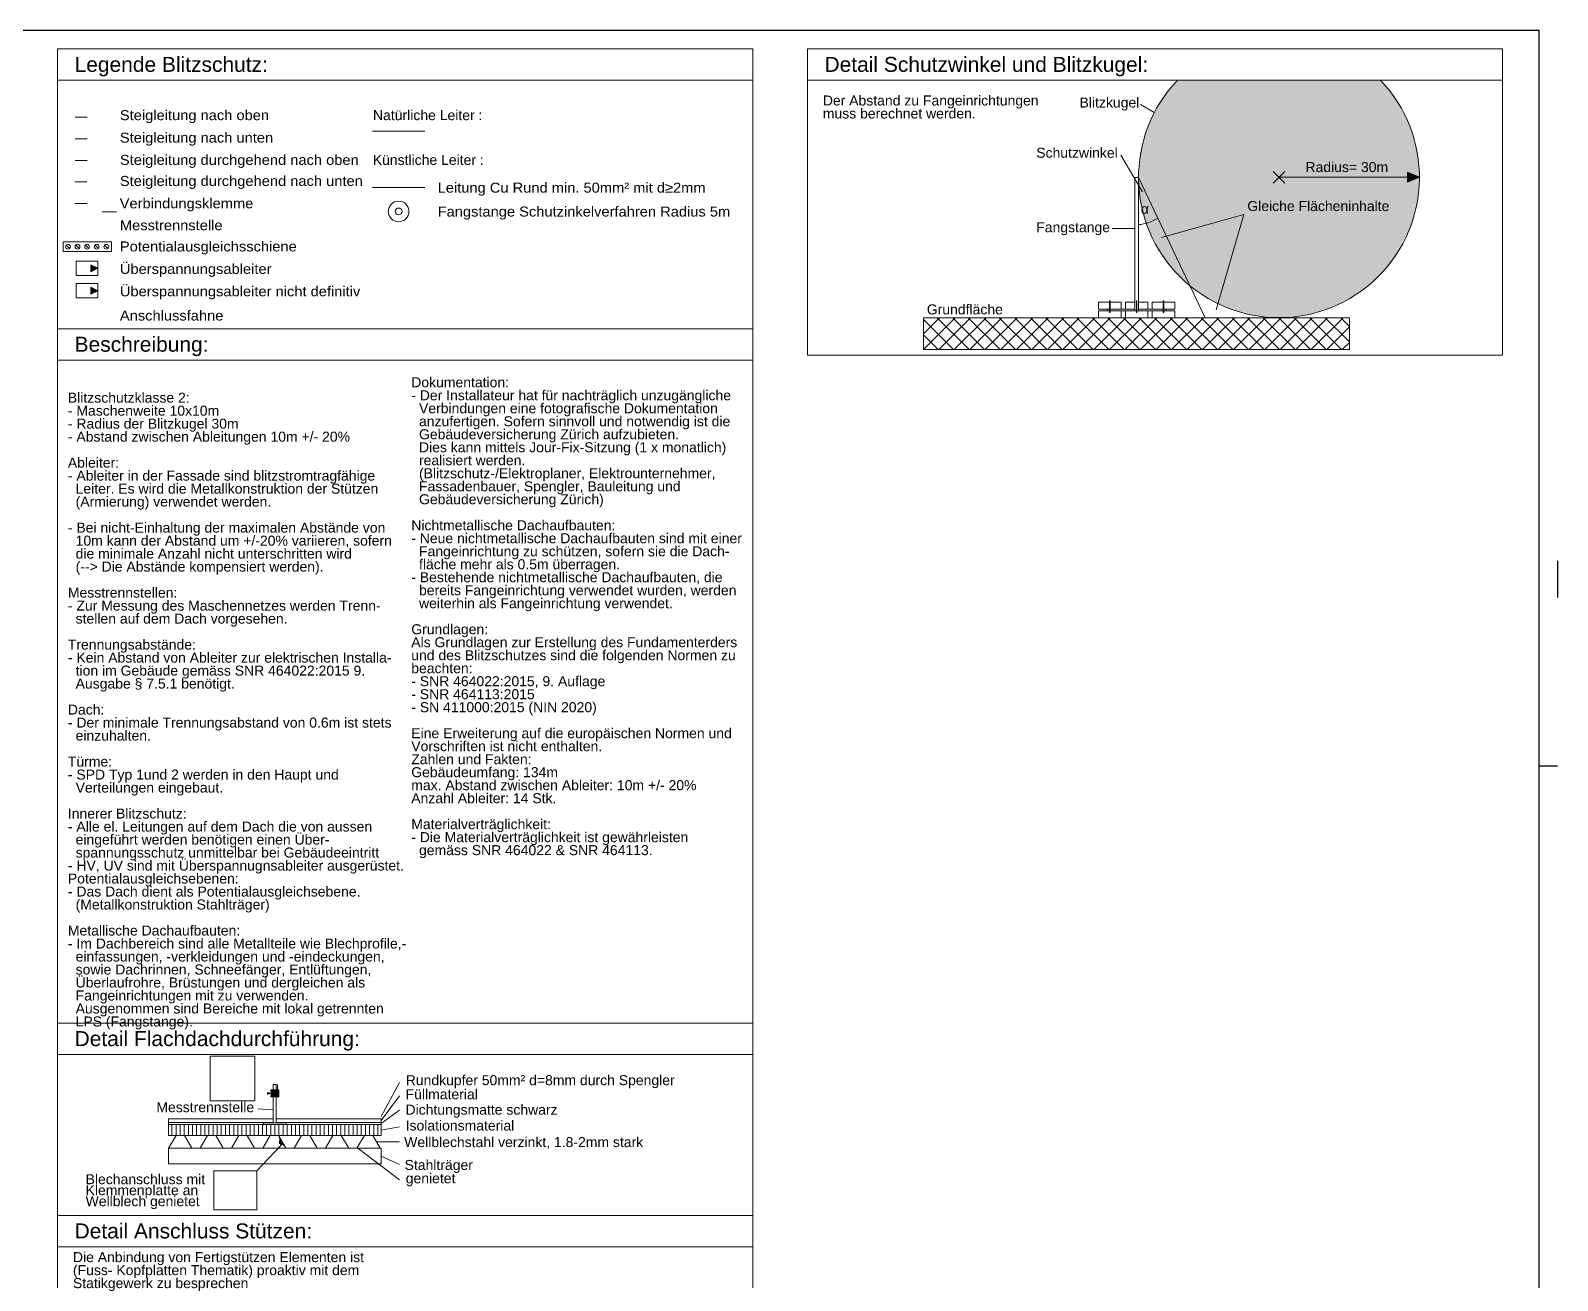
# Model space of a CAD drawing. Extents: x -1132 to 613, y -233 to 616.
# Drawn here: x 195.2 to 612.6, y 273.8 to 615.5 of the extents above; entities that cross this region are included whole.
import ezdxf
from ezdxf.lldxf.tags import DXFTag

# ---------------------------------------------------------------- set-up
doc = ezdxf.new("R2010")
doc.units = 0
doc.layers.get('0').update_dxf_attribs({"lineweight": 13})
for name, color, linetype, lineweight, true_color in [('Bodenplatten', 9, 'Continuous', 13, 0x808080), ('EL01_WAN_Blechanschluss mit Klemmenplatte', 1, 'Continuous', 13, 0xff0000), ('EL01_WAN_Blitzkugel', 2, 'Continuous', 13, 0xffff00), ('EL01_WAN_Blitzschutz_kuenstliche_Leiter', 1, 'Continuous', 13, 0xff0000), ('EL01_WAN_Blitzschutz_natürlicher _Leiter', 3, 'Continuous', 13, 0x00ff00), ('EL01_WAN_Flachdachdurchführung', 9, 'Continuous', 13, 0x808080), ('EL01_WAN_Geometrie', 3, 'Continuous', 13, 0x00ff00), ('EL01_WAN_Geometrie-A0GYANLHE9', 3, 'Continuous', 13, 0x00ff00), ('EL01_WAN_künst_Leiter', 1, 'Continuous', 13, 0xff0000), ('EL01_WAN_Maschennetz', 1, 'Continuous', 13, 0xff0000), ('EL01_WAN_Ringerder', 1, 'Continuous', 13, 0xff0000), ('EL01_WAN_Schraffur-A0GYANLGE9', 7, 'Continuous', 13, 0xc0c0c0), ('EL01_WAN_Schutzwinkelverfahren', 4, 'Continuous', 13, 0x00ffff), ('EL01_WAN_Starkstrom-A0GYANLME9', 1, 'Continuous', 13, 0xff0000), ('EL01_WAN_Text-A0GYANLIE9', 2, 'Continuous', 13, 0xffff00), ('EL01_WAN_Venti', 1, 'Continuous', 13, 0xff0000), ('EL01_WANE_Winkel Alpha', 1, 'Continuous', 13, 0xff0000), ('EL01_WANX_Bitmap', 1, 'Continuous', 13, 0xff0000), ('Füllmaterial', 7, 'Continuous', 13, 0xff6600), ('Isolation', 4, 'Continuous', 13, 0x00ffff), ('Rippendecke', 6, 'Continuous', 13, 0xff00ff), ('Stahlträger', 3, 'Continuous', 13, 0x00ff00)]:
    doc.layers.add(name, color=color, linetype=linetype, lineweight=lineweight, true_color=true_color)
for name, color, linetype, lineweight in [('EL01_WAN_Innerer Kreis Fangstange', 7, 'Continuous', 13), ('EL01_WAN_Text', 7, 'Continuous', 13), ('Matte Isolation schwaz', 7, 'Continuous', 13)]:
    doc.layers.add(name, color=color, linetype=linetype, lineweight=lineweight)
doc.styles.get("Standard").update_dxf_attribs({"font": 'arial.ttf'})
tags = doc.linetypes.add('ACAD_ISO03W100', pattern=[30, 12, -18]).pattern_tags.tags
tags[6:7] = [DXFTag(74, 4), DXFTag(75, 0), DXFTag(340, '0'), DXFTag(46, 0.0), DXFTag(50, 0.0), DXFTag(44, 0.0), DXFTag(45, 0.0)]
tags[4:5] = [DXFTag(74, 4), DXFTag(75, 0), DXFTag(340, '0'), DXFTag(46, 0.0), DXFTag(50, 0.0), DXFTag(44, 0.0), DXFTag(45, 0.0)]
tags = doc.linetypes.add('fein_strichliert', pattern=[4, 1, -2, 1]).pattern_tags.tags
tags[8:9] = [DXFTag(74, 4), DXFTag(75, 0), DXFTag(340, '0'), DXFTag(46, 0.0), DXFTag(50, 0.0), DXFTag(44, 0.0), DXFTag(45, 0.0)]
tags[6:7] = [DXFTag(74, 4), DXFTag(75, 0), DXFTag(340, '0'), DXFTag(46, 0.0), DXFTag(50, 0.0), DXFTag(44, 0.0), DXFTag(45, 0.0)]
tags[4:5] = [DXFTag(74, 4), DXFTag(75, 0), DXFTag(340, '0'), DXFTag(46, 0.0), DXFTag(50, 0.0), DXFTag(44, 0.0), DXFTag(45, 0.0)]
picture_1 = doc.add_image_def('image1.png', size_in_pixel=(289, 288))
picture_2 = doc.add_image_def('image2.png', size_in_pixel=(362, 331))

# ---------------------------------------------------------------- blocks, each defined once
blk = doc.blocks.new('Polygon-A0UJ2EAUXE', base_point=(263.37, 311.12))
at = {"color": 0, "linetype": 'ByBlock', "lineweight": -2, "ltscale": 0.13}
for p, q in [((263.37, 311.81), (263.44, 311.85)), ((263.78, 311.12), (263.37, 311.81)), ((263.44, 311.85), (263.85, 311.17)), ((263.85, 311.17), (263.78, 311.12))]:
    blk.add_line(p, q, dxfattribs=at)
blk = doc.blocks.new('Polygon-A0UJ2EB2XE', base_point=(262.3, 316.47))
at = {"color": 0, "linetype": 'ByBlock', "lineweight": -2, "ltscale": 0.13}
for p, q in [((262.3, 317.03), (290.99, 317.03)), ((262.3, 316.86), (262.3, 317.03)), ((265.07, 316.86), (262.3, 316.86)), ((265.07, 316.47), (265.07, 316.86)), ((290.99, 316.47), (265.07, 316.47)), ((290.99, 316.47), (290.99, 317.03))]:
    blk.add_line(p, q, dxfattribs=at)
blk = doc.blocks.new('Polygon-A0UJ2EBCXE', base_point=(501.8, 537.02))
at = {"color": 0, "linetype": 'ByBlock', "lineweight": -2, "ltscale": 0.13}
for p, q in [((501.8, 537.02), (501.8, 538.89)), ((501.8, 538.89), (507.97, 538.89)), ((507.97, 538.89), (507.97, 537.02)), ((507.97, 537.02), (501.8, 537.02))]:
    blk.add_line(p, q, dxfattribs=at)
blk = doc.blocks.new('Polygon-A0UJ2EBGXE', base_point=(487.14, 537.02))
at = {"color": 0, "linetype": 'ByBlock', "lineweight": -2, "ltscale": 0.13}
for p, q in [((487.14, 537.02), (487.14, 538.89)), ((487.14, 538.89), (493.31, 538.89)), ((493.31, 538.89), (493.31, 537.02)), ((493.31, 537.02), (487.14, 537.02))]:
    blk.add_line(p, q, dxfattribs=at)
blk = doc.blocks.new('Polygon-A0UJ2EBIXE', base_point=(263.16, 311.21))
at = {"color": 0, "linetype": 'ByBlock', "lineweight": -2, "ltscale": 0.13}
for p, q in [((263.16, 311.27), (263.33, 311.37)), ((263.19, 311.21), (263.16, 311.27)), ((263.36, 311.31), (263.19, 311.21)), ((263.33, 311.37), (263.36, 311.31))]:
    blk.add_line(p, q, dxfattribs=at)
blk = doc.blocks.new('Polygon-A0UJ2EBQXE', base_point=(498.01, 538.89))
at = {"color": 0, "linetype": 'ByBlock', "lineweight": -2, "ltscale": 0.13}
for p, q in [((498.01, 539.36), (505.64, 539.36)), ((498.01, 538.89), (498.01, 539.36)), ((505.64, 538.89), (498.01, 538.89)), ((505.64, 538.89), (505.64, 539.36))]:
    blk.add_line(p, q, dxfattribs=at)
blk = doc.blocks.new('Schraffur-A0UJ2EC6XE', base_point=(211.63, 543.41))
at = {"color": 0, "linetype": 'ByBlock', "lineweight": -2, "ltscale": 0.13}
blk.add_solid([(213.59, 544.39), (211.63, 543.41), (211.63, 545.37)], dxfattribs=at)
blk = doc.blocks.new('Schraffur-A0UJ2ECCXE', base_point=(260.83, 323.98))
at = {"linetype": 'ByBlock', "lineweight": -2, "ltscale": 0.13}
blk.add_hatch(color=0, dxfattribs=at).paths.add_polyline_path([(263.05, 325.94), (263.05, 323.98), (260.83, 323.98), (260.87, 324.14), (260.9, 324.3), (260.93, 324.46), (260.95, 324.62), (260.96, 324.78), (260.97, 324.94), (260.96, 325.11), (260.95, 325.28), (260.93, 325.44), (260.91, 325.61), (260.87, 325.77), (260.83, 325.94)])
blk = doc.blocks.new('Polygon-A0UJ2ECIXE', base_point=(407.58, 526.8))
at = {"color": 0, "linetype": 'ByBlock', "lineweight": -2, "ltscale": 0.13}
for p, q in [((407.58, 526.8), (407.58, 610.53)), ((407.58, 610.53), (597.58, 610.53)), ((597.58, 610.53), (597.58, 526.8)), ((597.58, 526.8), (407.58, 526.8))]:
    blk.add_line(p, q, dxfattribs=at)
blk = doc.blocks.new('Polygon-A0UJ2ECUXE', base_point=(498.01, 539.36))
at = {"color": 0, "linetype": 'ByBlock', "lineweight": -2, "ltscale": 0.13}
for p, q in [((498.01, 541.23), (500.64, 541.23)), ((498.01, 539.36), (498.01, 541.23)), ((500.64, 539.36), (498.01, 539.36)), ((500.64, 541.23), (500.64, 539.36))]:
    blk.add_line(p, q, dxfattribs=at)
blk = doc.blocks.new('Polygon-A0UJ2EDOXE', base_point=(489.46, 538.89))
at = {"color": 0, "linetype": 'ByBlock', "lineweight": -2, "ltscale": 0.13}
for p, q in [((489.46, 539.36), (497.09, 539.36)), ((489.46, 538.89), (489.46, 539.36)), ((497.09, 538.89), (489.46, 538.89)), ((497.09, 538.89), (497.09, 539.36))]:
    blk.add_line(p, q, dxfattribs=at)
blk = doc.blocks.new('Polygon-A0UJ2EDUXE', base_point=(202.58, 291.6))
at = {"color": 0, "linetype": 'ByBlock', "lineweight": -2, "ltscale": 0.13}
for p, q in [((202.58, 291.6), (202.58, 344.16)), ((202.58, 344.16), (392.58, 344.16)), ((392.58, 344.16), (392.58, 291.6)), ((392.58, 291.6), (202.58, 291.6))]:
    blk.add_line(p, q, dxfattribs=at)
blk = doc.blocks.new('Polygon-A0UJ2EEEXE', base_point=(497.09, 538.89))
at = {"color": 0, "linetype": 'ByBlock', "lineweight": -2, "ltscale": 0.13}
for p, q in [((497.09, 538.89), (497.09, 575.38)), ((497.09, 575.38), (498.01, 575.38)), ((498.01, 575.38), (498.01, 538.89)), ((498.01, 538.89), (497.09, 538.89))]:
    blk.add_line(p, q, dxfattribs=at)
blk = doc.blocks.new('Polygon-A0UJ2EEMXE', base_point=(262.3, 317.03))
at = {"color": 0, "linetype": 'ByBlock', "lineweight": -2, "ltscale": 0.13}
for p, q in [((262.3, 317.99), (290.99, 317.99)), ((262.3, 317.99), (262.3, 317.03)), ((290.99, 317.99), (290.99, 317.03)), ((290.99, 317.03), (262.3, 317.03))]:
    blk.add_line(p, q, dxfattribs=at)
blk = doc.blocks.new('Polygon-A0UJ2EEQXE', base_point=(202.58, 534.02))
at = {"color": 0, "linetype": 'ByBlock', "lineweight": -2, "ltscale": 0.13}
for p, q in [((202.58, 534.02), (202.58, 610.53)), ((202.58, 610.53), (392.58, 610.53)), ((392.58, 610.53), (392.58, 534.02)), ((392.58, 534.02), (202.58, 534.02))]:
    blk.add_line(p, q, dxfattribs=at)
blk = doc.blocks.new('Polygon-A0UJ2EEWXE', base_point=(504.81, 541.23))
at = {"color": 0, "linetype": 'ByBlock', "lineweight": -2, "ltscale": 0.13}
for p, q in [((504.81, 541.23), (504.81, 541.6)), ((504.95, 541.6), (504.81, 541.6)), ((504.95, 541.23), (504.81, 541.23)), ((504.95, 541.6), (504.95, 541.23))]:
    blk.add_line(p, q, dxfattribs=at)
blk = doc.blocks.new('Polygon-A0UJ2EF0XE', base_point=(504.81, 538.47))
at = {"color": 0, "linetype": 'ByBlock', "lineweight": -2, "ltscale": 0.13}
for p, q in [((504.81, 538.47), (504.81, 541.23)), ((504.81, 541.23), (504.95, 541.23)), ((504.81, 538.47), (504.95, 538.47)), ((504.95, 541.23), (504.95, 538.47))]:
    blk.add_line(p, q, dxfattribs=at)
blk = doc.blocks.new('Polygon-A0UJ2EF2XE', base_point=(202.58, 160.46))
at = {"color": 0, "linetype": 'ByBlock', "lineweight": -2, "ltscale": 0.13}
for p, q in [((202.58, 160.46), (202.58, 291.6)), ((202.58, 291.6), (392.58, 291.6)), ((392.58, 291.6), (392.58, 160.46)), ((392.58, 160.46), (202.58, 160.46))]:
    blk.add_line(p, q, dxfattribs=at)
blk = doc.blocks.new('Polygon-A0UJ2EFEXE', base_point=(202.58, 344.16))
at = {"color": 0, "linetype": 'ByBlock', "lineweight": -2, "ltscale": 0.13}
for p, q in [((202.58, 344.16), (202.58, 534.02)), ((202.58, 534.02), (392.58, 534.02)), ((392.58, 534.02), (392.58, 344.16)), ((392.58, 344.16), (202.58, 344.16))]:
    blk.add_line(p, q, dxfattribs=at)
blk = doc.blocks.new('Polygon-A0UJ2EFGXE', base_point=(490.15, 538.47))
at = {"color": 0, "linetype": 'ByBlock', "lineweight": -2, "ltscale": 0.13}
for p, q in [((490.15, 538.47), (490.15, 541.23)), ((490.15, 541.23), (490.29, 541.23)), ((490.15, 538.47), (490.29, 538.47)), ((490.29, 541.23), (490.29, 538.47))]:
    blk.add_line(p, q, dxfattribs=at)
blk = doc.blocks.new('Polygon-A0UJ2EFIXE', base_point=(487.14, 539.36))
at = {"color": 0, "linetype": 'ByBlock', "lineweight": -2, "ltscale": 0.13}
for p, q in [((487.14, 539.36), (487.14, 541.23)), ((487.14, 541.23), (493.31, 541.23)), ((493.31, 539.36), (487.14, 539.36)), ((493.31, 541.23), (493.31, 539.36))]:
    blk.add_line(p, q, dxfattribs=at)
blk = doc.blocks.new('Polygon-A0UJ2EFKXE', base_point=(494.47, 537.02))
at = {"color": 0, "linetype": 'ByBlock', "lineweight": -2, "ltscale": 0.13}
for p, q in [((494.47, 537.02), (494.47, 538.89)), ((494.47, 538.89), (500.64, 538.89)), ((500.64, 538.89), (500.64, 537.02)), ((500.64, 537.02), (494.47, 537.02))]:
    blk.add_line(p, q, dxfattribs=at)
blk = doc.blocks.new('Schraffur-A0UJ2EFMXE', base_point=(439.27, 528.3))
at = {"color": 0, "lineweight": -2}
for p, q in [((439.27, 528.36), (447.92, 537.02)), ((439.27, 532.61), (443.68, 537.02)), ((439.27, 536.85), (439.44, 537.02)), ((447.5, 528.3), (439.27, 536.54)), ((451.75, 528.3), (443.03, 537.02)), ((443.45, 528.3), (452.16, 537.02)), ((455.99, 528.3), (447.28, 537.02)), ((447.69, 528.3), (456.41, 537.02)), ((460.23, 528.3), (451.52, 537.02)), ((451.94, 528.3), (460.65, 537.02)), ((464.47, 528.3), (455.76, 537.02)), ((456.18, 528.3), (464.89, 537.02)), ((468.72, 528.3), (460, 537.02)), ((460.42, 528.3), (469.13, 537.02)), ((472.96, 528.3), (464.25, 537.02)), ((464.67, 528.3), (473.38, 537.02)), ((477.2, 528.3), (468.49, 537.02)), ((468.91, 528.3), (477.62, 537.02)), ((481.44, 528.3), (472.73, 537.02)), ((473.15, 528.3), (481.86, 537.02)), ((485.69, 528.3), (476.97, 537.02)), ((477.39, 528.3), (486.11, 537.02)), ((489.93, 528.3), (481.22, 537.02)), ((481.64, 528.3), (490.35, 537.02)), ((494.17, 528.3), (485.46, 537.02)), ((485.88, 528.3), (494.59, 537.02)), ((498.41, 528.3), (489.7, 537.02)), ((490.12, 528.3), (498.83, 537.02)), ((502.66, 528.3), (493.94, 537.02)), ((494.36, 528.3), (503.08, 537.02)), ((506.9, 528.3), (498.19, 537.02)), ((498.61, 528.3), (507.32, 537.02)), ((511.14, 528.3), (502.43, 537.02)), ((502.85, 528.3), (511.56, 537.02)), ((515.38, 528.3), (506.67, 537.02)), ((507.09, 528.3), (515.8, 537.02)), ((519.63, 528.3), (510.92, 537.02)), ((511.33, 528.3), (520.05, 537.02)), ((523.87, 528.3), (515.16, 537.02)), ((515.58, 528.3), (524.29, 537.02)), ((528.11, 528.3), (519.4, 537.02)), ((519.82, 528.3), (528.53, 537.02)), ((532.36, 528.3), (523.64, 537.02)), ((524.06, 528.3), (532.77, 537.02)), ((536.6, 528.3), (527.89, 537.02)), ((528.3, 528.3), (537.02, 537.02)), ((540.84, 528.3), (532.13, 537.02)), ((532.55, 528.3), (541.26, 537.02)), ((545.08, 528.3), (536.37, 537.02)), ((536.79, 528.3), (545.5, 537.02)), ((549.33, 528.3), (540.61, 537.02)), ((541.03, 528.3), (549.74, 537.02)), ((553.57, 528.3), (544.86, 537.02)), ((545.28, 528.3), (553.99, 537.02)), ((555.71, 530.41), (549.1, 537.02)), ((549.52, 528.3), (555.71, 534.5)), ((555.71, 534.65), (553.34, 537.02)), ((443.26, 528.3), (439.27, 532.3)), ((553.76, 528.3), (555.71, 530.25))]:
    blk.add_line(p, q, dxfattribs=at)
blk = doc.blocks.new('Schraffur-A0UJ2EFWXE', base_point=(498.1, 537.15))
at = {"linetype": 'ByBlock', "lineweight": -2, "ltscale": 0.13}
blk.add_hatch(color=0, dxfattribs=at).paths.add_polyline_path([(564.19, 601.96), (568.09, 597.17), (571.17, 591.82), (573.35, 586.04), (574.58, 579.99), (574.82, 573.82), (574.06, 567.7), (572.34, 561.77), (569.69, 556.19), (566.18, 551.11), (561.9, 546.66), (556.96, 542.96), (551.49, 540.09), (545.64, 538.14), (539.54, 537.15), (533.37, 537.15), (527.28, 538.14), (521.42, 540.09), (515.95, 542.96), (511.01, 546.66), (506.73, 551.11), (503.22, 556.19), (500.57, 561.77), (498.85, 567.7), (498.1, 573.82), (498.34, 579.99), (499.56, 586.04), (501.74, 591.82), (504.82, 597.17), (508.72, 601.96)])
blk = doc.blocks.new('Polygon-A0UJ2EGEXE', base_point=(501.8, 539.36))
at = {"color": 0, "linetype": 'ByBlock', "lineweight": -2, "ltscale": 0.13}
for p, q in [((501.8, 539.36), (501.8, 541.23)), ((501.8, 541.23), (507.97, 541.23)), ((507.97, 539.36), (501.8, 539.36)), ((507.97, 541.23), (507.97, 539.36))]:
    blk.add_line(p, q, dxfattribs=at)
blk = doc.blocks.new('Polygon-A0UJ2EGIXE', base_point=(232.93, 313.41))
at = {"color": 0, "linetype": 'ByBlock', "lineweight": -2, "ltscale": 0.13}
for p, q in [((232.93, 313.41), (232.93, 316.47)), ((232.93, 316.47), (290.99, 316.47)), ((290.99, 313.41), (232.93, 313.41)), ((290.99, 316.47), (290.99, 313.41))]:
    blk.add_line(p, q, dxfattribs=at)
blk = doc.blocks.new('Polygon-A0UJ2EGMXE', base_point=(497.48, 538.47))
at = {"color": 0, "linetype": 'ByBlock', "lineweight": -2, "ltscale": 0.13}
for p, q in [((497.48, 538.47), (497.48, 541.6)), ((497.48, 541.6), (497.62, 541.6)), ((497.62, 538.47), (497.48, 538.47)), ((497.62, 541.6), (497.62, 538.47))]:
    blk.add_line(p, q, dxfattribs=at)
blk = doc.blocks.new('Polygon-A0UJ2EGOXE', base_point=(263.1, 310.68))
at = {"color": 0, "linetype": 'ByBlock', "lineweight": -2, "ltscale": 0.13}
for p, q in [((263.1, 311.92), (263.53, 312.18)), ((263.74, 310.85), (263.1, 311.92)), ((263.27, 312.6), (263.4, 312.68)), ((263.53, 312.18), (263.27, 312.6)), ((263.73, 312.13), (263.32, 311.89)), ((263.32, 311.89), (263.82, 311.06)), ((263.4, 312.68), (263.73, 312.13)), ((264.17, 311.1), (263.74, 310.85)), ((263.82, 311.06), (264.22, 311.3)), ((264.42, 310.68), (264.17, 311.1)), ((264.22, 311.3), (264.55, 310.75)), ((264.55, 310.75), (264.42, 310.68))]:
    blk.add_line(p, q, dxfattribs=at)
blk = doc.blocks.new('Polygon-A0UJ2EGYXE', base_point=(232.93, 305.65))
at = {"color": 0, "linetype": 'ByBlock', "lineweight": -2, "ltscale": 0.13}
for p, q in [((232.93, 305.65), (232.93, 310.02)), ((232.93, 310.02), (290.99, 310.02)), ((290.99, 310.02), (290.99, 305.65)), ((290.99, 305.65), (232.93, 305.65))]:
    blk.add_line(p, q, dxfattribs=at)
blk = doc.blocks.new('Polygon-A0UJ2EH0XE', base_point=(494.47, 539.36))
at = {"color": 0, "linetype": 'ByBlock', "lineweight": -2, "ltscale": 0.13}
for p, q in [((494.47, 541.23), (497.09, 541.23)), ((494.47, 539.36), (494.47, 541.23)), ((497.09, 539.36), (494.47, 539.36)), ((497.09, 541.23), (497.09, 539.36))]:
    blk.add_line(p, q, dxfattribs=at)
blk = doc.blocks.new('Polygon-A0UJ2EHQXE', base_point=(263.14, 311))
at = {"color": 0, "linetype": 'ByBlock', "lineweight": -2, "ltscale": 0.13}
for p, q in [((263.14, 311.69), (263.21, 311.73)), ((263.55, 311), (263.14, 311.69)), ((263.21, 311.73), (263.62, 311.04)), ((263.62, 311.04), (263.55, 311))]:
    blk.add_line(p, q, dxfattribs=at)
blk = doc.blocks.new('Polygon-A0UJ2EIIXE', base_point=(490.15, 541.23))
at = {"color": 0, "linetype": 'ByBlock', "lineweight": -2, "ltscale": 0.13}
for p, q in [((490.15, 541.23), (490.15, 541.6)), ((490.29, 541.6), (490.15, 541.6)), ((490.29, 541.23), (490.15, 541.23)), ((490.29, 541.6), (490.29, 541.23))]:
    blk.add_line(p, q, dxfattribs=at)
blk = doc.blocks.new('Schraffur-A0UJ2EIUXE', base_point=(571.62, 574.05))
at = {"color": 0, "linetype": 'ByBlock', "lineweight": -2, "ltscale": 0.13}
blk.add_solid([(571.62, 576.78), (574.85, 575.42), (571.62, 574.05)], dxfattribs=at)
blk = doc.blocks.new('Polygon-A0UJ2EIWXE', base_point=(232.93, 317.03))
at = {"color": 0, "linetype": 'ByBlock', "lineweight": -2, "ltscale": 0.13}
for p, q in [((232.93, 317.03), (232.93, 317.99)), ((232.93, 317.99), (261.54, 317.99)), ((261.54, 317.99), (261.54, 317.03)), ((261.54, 317.03), (232.93, 317.03))]:
    blk.add_line(p, q, dxfattribs=at)
blk = doc.blocks.new('Schraffur-A0UJ2EJ4XE', base_point=(211.63, 549.54))
at = {"color": 0, "linetype": 'ByBlock', "lineweight": -2, "ltscale": 0.13}
blk.add_solid([(213.59, 550.53), (211.63, 549.54), (211.63, 551.51)], dxfattribs=at)
blk = doc.blocks.new('Polygon-A0UJ2EJGXE', base_point=(232.93, 316.47))
at = {"color": 0, "linetype": 'ByBlock', "lineweight": -2, "ltscale": 0.13}
for p, q in [((232.93, 317.03), (261.54, 317.03)), ((232.93, 316.47), (232.93, 317.03)), ((232.93, 316.47), (258.85, 316.47)), ((258.85, 316.86), (261.54, 316.86)), ((258.85, 316.47), (258.85, 316.86)), ((261.54, 317.03), (261.54, 316.86))]:
    blk.add_line(p, q, dxfattribs=at)

msp = doc.modelspace()

# ---------------------------------------------------------------- linework, layer by layer
at = {"color": 0, "linetype": 'ByBlock', "lineweight": -2, "ltscale": 0.13}
for p, q in [((607.58, 615.53), (-1132.42, 615.53)), ((607.58, -174.47), (607.58, 615.53)), ((612.58, 470.53), (612.58, 460.53)), ((607.58, 414.53), (612.58, 414.53))]:
    msp.add_line(p, q, dxfattribs=at)
at = {"layer": 'EL01_WAN_Blitzkugel', "ltscale": 0.13}
msp.add_arc((536.46, 575.42), 38.39, 136.2593, 43.7407, dxfattribs=at)
at = {"layer": 'EL01_WAN_Blitzschutz_natürlicher _Leiter', "ltscale": 0.13}
for p, q in [((302.98, 588.03), (288.61, 588.03)), ((204.08, 555.12), (204.08, 557.74)), ((217.26, 557.74), (204.08, 557.74)), ((205.4, 556.43), (204.93, 556.89)), ((205.86, 555.96), (205.4, 556.43)), ((208.02, 556.43), (207.56, 556.89)), ((208.48, 555.96), (208.02, 556.43)), ((210.64, 556.43), (210.18, 556.89)), ((211.11, 555.96), (210.64, 556.43)), ((213.27, 556.43), (212.8, 556.89)), ((213.73, 555.96), (213.27, 556.43)), ((215.89, 556.43), (215.43, 556.89)), ((216.35, 555.96), (215.89, 556.43)), ((217.26, 555.12), (217.26, 557.74)), ((204.08, 555.12), (217.26, 555.12))]:
    msp.add_line(p, q, dxfattribs=at)
at = {"layer": 'EL01_WAN_Blitzschutz_natürlicher _Leiter', "ltscale": 0.13, "extrusion": (0, 0, -1)}
for centre in [(-205.4, 556.43, 30.06), (-208.02, 556.43, 30.06), (-210.64, 556.43, 30.06), (-213.27, 556.43, 30.06), (-215.89, 556.43, 30.06)]:
    msp.add_circle(centre, 0.656, dxfattribs=at)
at = {"layer": 'EL01_WAN_Flachdachdurchführung', "ltscale": 0.13}
for p, q in [((263.05, 325.94), (260.83, 325.94)), ((261.54, 327.35), (262.3, 327.35)), ((261.54, 327.35), (261.54, 325.94)), ((262.3, 327.35), (262.3, 325.94)), ((263.05, 323.98), (263.05, 325.94)), ((260.11, 325.21), (259.98, 325.21)), ((259.98, 324.71), (259.98, 325.21)), ((260.11, 324.71), (259.98, 324.71)), ((260.11, 325.02), (260.11, 325.21)), ((260.11, 325.02), (260.11, 324.9)), ((260.97, 325.02), (260.11, 325.02)), ((260.11, 324.9), (260.11, 324.71)), ((260.11, 324.9), (260.97, 324.9)), ((260.83, 323.98), (263.05, 323.98)), ((261.54, 316.86), (261.54, 323.98)), ((262.3, 316.86), (262.3, 323.98)), ((265.07, 316.86), (258.85, 316.86)), ((258.85, 316.86), (258.85, 316.47)), ((258.85, 316.47), (265.07, 316.47)), ((265.07, 316.47), (265.07, 316.86))]:
    msp.add_line(p, q, dxfattribs=at)
msp.add_spline([(260.83, 325.94, 730.67), (260.97, 324.94, 730.67), (260.83, 323.98, 730.67)], degree=3, dxfattribs=at)
at = {"layer": 'EL01_WAN_Geometrie-A0GYANLHE9', "ltscale": 0.13}
for p, q in [((202.58, 601.96), (392.58, 601.96)), ((407.58, 601.96), (597.58, 601.96)), ((534.88, 573.84), (538.03, 576.99)), ((534.88, 576.99), (538.03, 573.84)), ((574.85, 575.42), (571.62, 576.78)), ((571.62, 574.05), (571.62, 576.78)), ((536.46, 575.42), (571.62, 575.42)), ((574.85, 575.42), (571.62, 574.05)), ((202.58, 525.45), (392.58, 525.45)), ((202.58, 335.6), (392.58, 335.6)), ((202.58, 283.03), (392.58, 283.03))]:
    msp.add_line(p, q, dxfattribs=at)
at = {"layer": 'EL01_WAN_Innerer Kreis Fangstange', "ltscale": 0.13}
msp.add_circle((295.8, 566.06), 0.935, dxfattribs=at)
at = {"layer": 'EL01_WAN_künst_Leiter', "linetype": 'ACAD_ISO03W100', "ltscale": 0.065}
for p, q in [((210.64, 591.84), (207.36, 591.84)), ((210.64, 585.94), (207.36, 585.94)), ((210.64, 580.04), (207.36, 580.04)), ((210.58, 574.18), (207.31, 574.18)), ((210.64, 568.23), (207.36, 568.23))]:
    msp.add_line(p, q, dxfattribs=at)
at = {"layer": 'EL01_WAN_Maschennetz', "ltscale": 0.13}
msp.add_spline([(262.67, 325.94, 730.67), (262.67, 326.64, 730.67), (262.67, 327.35, 730.67)], degree=3, dxfattribs=at)
at = {"layer": 'EL01_WAN_Ringerder', "ltscale": 0.13}
msp.add_line((302.98, 572.59), (288.61, 572.59), dxfattribs=at)
at = {"layer": 'EL01_WAN_Schraffur-A0GYANLGE9', "color": 8, "ltscale": 0.13, "true_color": 0x808080, "elevation": 56.88}
msp.add_lwpolyline([(497.55, 537.02), (555.71, 537.02), (555.71, 528.3), (439.27, 528.3), (439.27, 537.02), (497.55, 537.02)], dxfattribs=at)
at = {"layer": 'EL01_WAN_Schutzwinkelverfahren', "ltscale": 0.13}
msp.add_circle((295.8, 566.06), 2.82, dxfattribs=at)
at = {"layer": 'EL01_WAN_Starkstrom-A0GYANLME9', "lineweight": 13, "ltscale": 0.13}
for p, q in [((207.69, 548.56), (207.69, 552.49)), ((207.69, 552.49), (213.59, 552.49)), ((211.63, 549.54), (211.63, 551.51)), ((213.59, 550.53), (211.63, 551.51)), ((213.59, 552.49), (213.59, 548.56)), ((213.59, 548.56), (207.69, 548.56)), ((211.63, 549.54), (213.59, 550.53))]:
    msp.add_line(p, q, dxfattribs=at)
at = {"layer": 'EL01_WAN_Starkstrom-A0GYANLME9', "color": 9, "lineweight": 13, "ltscale": 0.13, "true_color": 0xc0c0c0}
for p, q in [((207.69, 542.42), (207.69, 546.36)), ((207.69, 546.36), (213.59, 546.36)), ((213.59, 544.39), (211.63, 545.37)), ((211.63, 543.41), (211.63, 545.37)), ((211.63, 543.41), (213.59, 544.39)), ((213.59, 546.36), (213.59, 542.42)), ((213.59, 542.42), (207.69, 542.42))]:
    msp.add_line(p, q, dxfattribs=at)
at = {"layer": 'EL01_WAN_Text-A0GYANLIE9', "ltscale": 0.13}
for p, q in [((502.37, 593.09), (498.62, 595.28)), ((493.2, 581.44), (499.12, 571.44)), ((526.89, 565.27), (504.31, 558.99)), ((526.89, 565.27), (519.32, 539.21)), ((490.82, 561.38), (497.09, 561.38)), ((290.99, 318.6), (296.07, 327.93)), ((290.99, 317.51), (296.07, 324.3)), ((257.34, 320.77), (261.54, 320.42)), ((290.99, 316.75), (296.07, 320.37)), ((290.99, 314.94), (296.07, 315.83)), ((257, 303.79), (263.74, 310.85)), ((296.07, 301.28), (284.65, 310.02)), ((289.71, 311.71), (296.07, 311.68)), ((290.99, 307.83), (296.07, 305.53))]:
    msp.add_line(p, q, dxfattribs=at)
at = {"layer": 'EL01_WAN_Venti', "ltscale": 0.13}
msp.add_line((218.64, 566), (214.78, 566), dxfattribs=at)
at = {"layer": 'EL01_WANE_Winkel Alpha', "ltscale": 0.13}
msp.add_line((498.01, 575.38), (516.32, 537.02), dxfattribs=at)
msp.add_arc((497.51, 572.73), 10.26, 272.8062, 304.4615, dxfattribs=at)
at = {"layer": 'Isolation', "ltscale": 0.13}
for p, q in [((233.82, 316.47), (233.82, 313.41)), ((234.95, 316.47), (234.95, 313.41)), ((236.08, 316.47), (236.08, 313.41)), ((237.2, 316.47), (237.2, 313.41)), ((238.33, 316.47), (238.33, 313.41)), ((239.45, 316.47), (239.45, 313.41)), ((240.58, 316.47), (240.58, 313.41)), ((241.7, 316.47), (241.7, 313.41)), ((242.83, 316.47), (242.83, 313.41)), ((243.95, 316.47), (243.95, 313.41)), ((245.08, 316.47), (245.08, 313.41)), ((246.21, 316.47), (246.21, 313.41)), ((247.33, 316.47), (247.33, 313.41)), ((248.46, 316.47), (248.46, 313.41)), ((249.58, 316.47), (249.58, 313.41)), ((250.71, 316.47), (250.71, 313.41)), ((251.83, 316.47), (251.83, 313.41)), ((252.96, 316.47), (252.96, 313.41)), ((254.08, 316.47), (254.08, 313.41)), ((255.21, 316.47), (255.21, 313.41)), ((256.34, 316.47), (256.34, 313.41)), ((257.46, 316.47), (257.46, 313.41)), ((258.59, 316.47), (258.59, 313.41)), ((259.71, 316.47), (259.71, 313.41)), ((260.84, 316.47), (260.84, 313.41)), ((261.96, 316.47), (261.96, 313.41)), ((263.09, 316.47), (263.09, 313.41)), ((264.21, 316.47), (264.21, 313.41)), ((265.34, 316.47), (265.34, 313.41)), ((266.47, 316.47), (266.47, 313.41)), ((267.59, 316.47), (267.59, 313.41)), ((268.72, 316.47), (268.72, 313.41)), ((269.84, 316.47), (269.84, 313.41)), ((270.97, 316.47), (270.97, 313.41)), ((272.09, 316.47), (272.09, 313.41)), ((273.22, 316.47), (273.22, 313.41)), ((274.34, 316.47), (274.34, 313.41)), ((275.47, 316.47), (275.47, 313.41)), ((276.6, 316.47), (276.6, 313.41)), ((277.72, 316.47), (277.72, 313.41)), ((278.85, 316.47), (278.85, 313.41)), ((279.97, 316.47), (279.97, 313.41)), ((281.1, 316.47), (281.1, 313.41)), ((282.22, 316.47), (282.22, 313.41)), ((283.35, 316.47), (283.35, 313.41)), ((284.47, 316.47), (284.47, 313.41)), ((285.6, 316.47), (285.6, 313.41)), ((286.73, 316.47), (286.73, 313.41)), ((287.85, 316.47), (287.85, 313.41)), ((288.98, 316.47), (288.98, 313.41)), ((290.1, 316.47), (290.1, 313.41))]:
    msp.add_line(p, q, dxfattribs=at)
at = {"layer": 'Rippendecke', "ltscale": 0.13}
msp.add_lwpolyline([(232.93, 310.02), (234.95, 313.41), (237.22, 313.41), (239.24, 310.02), (241.51, 310.02), (243.53, 313.41), (245.8, 313.41), (247.82, 310.02), (250.09, 310.02), (252.11, 313.41), (254.38, 313.41), (256.4, 310.02), (258.67, 310.02), (260.69, 313.41), (262.96, 313.41), (264.98, 310.02), (267.25, 310.02), (269.27, 313.41), (271.54, 313.41), (273.56, 310.02), (275.83, 310.02), (277.85, 313.41), (280.12, 313.41), (282.14, 310.02), (284.41, 310.02), (286.43, 313.41), (288.7, 313.41), (290.72, 310.02)], dxfattribs=at)

# ---------------------------------------------------------------- block references
at = {"layer": 'Bodenplatten', "ltscale": 0.13}
for name, p in [('Polygon-A0UJ2EFIXE', (487.14, 539.36)), ('Polygon-A0UJ2EBGXE', (487.14, 537.02)), ('Polygon-A0UJ2EH0XE', (494.47, 539.36)), ('Polygon-A0UJ2EFKXE', (494.47, 537.02)), ('Polygon-A0UJ2ECUXE', (498.01, 539.36)), ('Polygon-A0UJ2EGEXE', (501.8, 539.36)), ('Polygon-A0UJ2EBCXE', (501.8, 537.02))]:
    msp.add_blockref(name, p, dxfattribs=at)
at = {"layer": 'EL01_WAN_Blechanschluss mit Klemmenplatte', "ltscale": 0.13}
for name, p in [('Polygon-A0UJ2EGOXE', (263.1, 310.68)), ('Polygon-A0UJ2EHQXE', (263.14, 311)), ('Polygon-A0UJ2EBIXE', (263.16, 311.21)), ('Polygon-A0UJ2EAUXE', (263.37, 311.12))]:
    msp.add_blockref(name, p, dxfattribs=at)
at = {"layer": 'EL01_WAN_Blitzkugel', "ltscale": 0.13}
msp.add_blockref('Schraffur-A0UJ2EFWXE', (498.1, 537.15), dxfattribs=at)
at = {"layer": 'EL01_WAN_Blitzschutz_kuenstliche_Leiter', "ltscale": 0.13}
for name, p in [('Polygon-A0UJ2EEEXE', (497.09, 538.89)), ('Polygon-A0UJ2EDOXE', (489.46, 538.89)), ('Polygon-A0UJ2EIIXE', (490.15, 541.23)), ('Polygon-A0UJ2EBQXE', (498.01, 538.89)), ('Polygon-A0UJ2EEWXE', (504.81, 541.23))]:
    msp.add_blockref(name, p, dxfattribs=at)
at = {"layer": 'EL01_WAN_Blitzschutz_kuenstliche_Leiter', "linetype": 'fein_strichliert', "ltscale": 0.13}
for name, p in [('Polygon-A0UJ2EFGXE', (490.15, 538.47)), ('Polygon-A0UJ2EGMXE', (497.48, 538.47)), ('Polygon-A0UJ2EF0XE', (504.81, 538.47))]:
    msp.add_blockref(name, p, dxfattribs=at)
at = {"layer": 'EL01_WAN_Flachdachdurchführung', "ltscale": 0.13}
msp.add_blockref('Schraffur-A0UJ2ECCXE', (260.83, 323.98), dxfattribs=at)
at = {"layer": 'EL01_WAN_Geometrie', "ltscale": 0.13}
for name, p in [('Polygon-A0UJ2EEQXE', (202.58, 534.02)), ('Polygon-A0UJ2ECIXE', (407.58, 526.8)), ('Polygon-A0UJ2EFEXE', (202.58, 344.16)), ('Polygon-A0UJ2EDUXE', (202.58, 291.6)), ('Polygon-A0UJ2EF2XE', (202.58, 160.46))]:
    msp.add_blockref(name, p, dxfattribs=at)
at = {"layer": 'EL01_WAN_Geometrie-A0GYANLHE9', "ltscale": 0.13}
msp.add_blockref('Schraffur-A0UJ2EIUXE', (571.62, 574.05), dxfattribs=at)
at = {"layer": 'EL01_WAN_Schraffur-A0GYANLGE9', "color": 8, "ltscale": 0.13, "true_color": 0x808080}
msp.add_blockref('Schraffur-A0UJ2EFMXE', (439.27, 528.3), dxfattribs=at)
at = {"layer": 'EL01_WAN_Starkstrom-A0GYANLME9', "ltscale": 0.13}
msp.add_blockref('Schraffur-A0UJ2EJ4XE', (211.63, 549.54), dxfattribs=at)
at = {"layer": 'EL01_WAN_Starkstrom-A0GYANLME9', "color": 9, "ltscale": 0.13, "true_color": 0xc0c0c0}
msp.add_blockref('Schraffur-A0UJ2EC6XE', (211.63, 543.41), dxfattribs=at)
at = {"layer": 'Füllmaterial', "ltscale": 0.13}
for name, p in [('Polygon-A0UJ2EIWXE', (232.93, 317.03)), ('Polygon-A0UJ2EEMXE', (262.3, 317.03))]:
    msp.add_blockref(name, p, dxfattribs=at)
at = {"layer": 'Isolation', "ltscale": 0.13}
msp.add_blockref('Polygon-A0UJ2EGIXE', (232.93, 313.41), dxfattribs=at)
at = {"layer": 'Matte Isolation schwaz', "ltscale": 0.13}
for name, p in [('Polygon-A0UJ2EJGXE', (232.93, 316.47)), ('Polygon-A0UJ2EB2XE', (262.3, 316.47))]:
    msp.add_blockref(name, p, dxfattribs=at)
at = {"layer": 'Stahlträger', "ltscale": 0.13}
msp.add_blockref('Polygon-A0UJ2EGYXE', (232.93, 305.65), dxfattribs=at)

# ---------------------------------------------------------------- texts
at = {"layer": 'EL01_WAN_Geometrie-A0GYANLHE9', "ltscale": 0.13, "char_height": 4.0988, "attachment_point": 1, "line_spacing_factor": 1.002}
for s, insert in [('{\\fArial;Legende Blitzschutz:}', (207.22, 608.33)), ('{\\fArial;Detail Schutzwinkel und Blitzkugel:}', (412.22, 608.33)), ('{\\fArial;Beschreibung:}', (207.22, 531.82)), ('{\\fArial;Detail Flachdachdurchführung:}', (207.22, 341.97)), ('{\\fArial;Detail Anschluss Stützen:}', (207.22, 289.4))]:
    msp.add_mtext(s, dxfattribs=dict(at, insert=insert))
at = {"layer": 'EL01_WAN_Text', "ltscale": 0.13, "char_height": 2.7326, "attachment_point": 1}
for s, insert, line_spacing_factor in [('{\\fArial;Der Abstand zu Fangeinrichtungen\\Pmuss berechnet werden. }', (411.76, 597.77), 0.78), ('{\\fArial;Blitzkugel}', (481.94, 597.22), 0.72), ('{\\W1.05;\\fArial;Steigleitung nach oben}', (219.6, 593.76), 1.002), ('{\\fArial;Natürliche Leiter :}', (288.79, 593.76), 1.002), ('{\\W1.05;\\fArial;Steigleitung nach unten}', (219.6, 587.62), 1.002), ('{\\W1.05;\\fArial;Steigleitung durchgehend nach oben}', (219.6, 581.53), 1.002), ('{\\fArial;Künstliche Leiter :}', (288.73, 581.53), 1.002), ('{\\fArial;Schutzwinkel}', (470.1, 583.48), 0.72), ('{\\fArial;Radius= 30m}', (543.7, 579.57), 0.72), ('{\\W1.05;\\fArial;Steigleitung durchgehend nach unten}', (219.6, 575.78), 1.002), ('{\\W1.05;\\fArial;Leitung Cu Rund min. 50mm² mit d≥2mm}', (306.46, 573.94), 1.002), ('{\\W1.05;\\fArial;Verbindungsklemme}', (219.55, 569.65), 1.002), ('{\\fArial;Gleiche Flächeninhalte}', (527.8, 568.91), 0.72), ('{\\W1.05;\\fArial;Messtrennstelle}', (219.6, 563.67), 1.002), ('{\\W1.05;\\fArial;Fangstange Schutzinkelverfahren Radius 5m}', (306.46, 567.41), 1.002), ('{\\fArial;α}', (498.69, 568.15), 0.72), ('{\\fArial;Fangstange}', (470.1, 563.13), 0.72), ('{\\W1.05;\\fArial;Potentialausgleichsschiene}', (219.6, 557.87), 1.002), ('{\\W1.05;\\fArial;Überspannungsableiter}', (219.6, 551.73), 1.002), ('{\\W1.05;\\fArial;Überspannungsableiter nicht definitiv}', (219.6, 545.6), 1.002), ('{\\W1.05;\\fArial;Anschlussfahne}', (219.6, 538.98), 1.002), ('{\\fArial;Grundfläche}', (440.18, 540.66), 0.72), ('{\\fArial;\\PDokumentation:\\P- Der Installateur hat für nachträglich unzugängliche \\P  Verbindungen eine fotografische Dokumentation \\P  anzufertigen. Sofern sinnvoll und notwendig ist die \\P  Gebäudeversicherung Zürich aufzubieten. \\P  Dies kann mittels Jour-Fix-Sitzung (1 x monatlich) \\P  realisiert werden. \\P  (Blitzschutz-/Elektroplaner, Elektrounternehmer, \\P  Fassadenbauer, Spengler, Bauleitung und\\P  Gebäudeversicherung Zürich)\\P  \\PNichtmetallische Dachaufbauten:\\P- Neue nichtmetallische Dachaufbauten sind mit einer \\P  Fangeinrichtung zu schützen, sofern sie die Dach-\\P  fläche mehr als 0.5m überragen.\\P- Bestehende nichtmetallische Dachaufbauten, die \\P  bereits Fangeinrichtung verwendet wurden, werden \\P  weiterhin als Fangeinrichtung verwendet.\\P\\PGrundlagen:\\PAls Grundlagen zur Erstellung des Fundamenterders \\Pund des Blitzschutzes sind die folgenden Normen zu \\Pbeachten: \\P- SNR 464022:2015, 9. Auflage\\P- SNR 464113:2015\\P- SN 411000:2015 (NIN 2020)\\P\\PEine Erweiterung auf die europäischen Normen und \\PVorschriften ist nicht enthalten.\\PZahlen und Fakten:\\PGebäudeumfang: 134m\\Pmax. Abstand zwischen Ableiter: 10m +/- 20%\\PAnzahl Ableiter: 14 Stk.\\P\\PMaterialverträglichkeit:\\P- Die Materialverträglichkeit ist gewährleisten\\P  gemäss SNR 464022 & SNR 464113.}', (299.25, 524.28), 0.78), ('{\\fArial;\\P\\PBlitzschutzklasse 2:\\P- Maschenweite 10x10m\\P- Radius der Blitzkugel 30m\\P- Abstand zwischen Ableitungen 10m +/- 20%\\P \\PAbleiter:\\P- Ableiter in der Fassade sind blitzstromtragfähige \\P  Leiter. Es wird die Metallkonstruktion der Stützen \\P  (Armierung) verwendet werden.  \\P \\P- Bei nicht-Einhaltung der maximalen Abstände von \\P  10m kann der Abstand um +/-20% variieren, sofern \\P  die minimale Anzahl nicht unterschritten wird \\P  (--> Die Abstände kompensiert werden).\\P\\PMesstrennstellen:\\P- Zur Messung des Maschennetzes werden Trenn- \\P  stellen auf dem Dach vorgesehen. \\P\\PTrennungsabstände:\\P- Kein Abstand von Ableiter zur elektrischen Installa- \\P  tion im Gebäude gemäss SNR 464022:2015 9.\\P  Ausgabe § 7.5.1 benötigt.\\P\\PDach:\\P- Der minimale Trennungsabstand von 0.6m ist stets \\P  einzuhalten.\\P\\PTürme:\\P- SPD Typ 1und 2 werden in den Haupt und \\P  Verteilungen eingebaut.\\P\\PInnerer Blitzschutz:\\P- Alle el. Leitungen auf dem Dach die von aussen \\P  eingeführt werden benötigen einen Über- \\P  spannungsschutz unmittelbar bei Gebäudeeintritt \\P- HV, UV sind mit Überspannugnsableiter ausgerüstet.\\PPotentialausgleichsebenen:\\P- Das Dach dient als Potentialausgleichsebene. \\P  (Metallkonstruktion Stahlträger)\\P\\PMetallische Dachaufbauten:\\P- Im Dachbereich sind alle Metallteile wie Blechprofile,- \\P  einfassungen, -verkleidungen und -eindeckungen, \\P  sowie Dachrinnen, Schneefänger, Entlüftungen,\\P  Überlaufrohre, Brüstungen und dergleichen als\\P  Fangeinrichtungen mit zu verwenden.\\P  Ausgenommen sind Bereiche mit lokal getrennten \\P  LPS (Fangstange).}', (205.38, 523.63), 0.78), ('{\\fArial;Rundkupfer 50mm² d=8mm durch Spengler}', (297.74, 329.93), 1.002), ('{\\fArial;Füllmaterial}', (297.72, 326.09), 1.002), ('{\\fArial;Dichtungsmatte schwarz}', (297.67, 321.86), 1.002), ('{\\fArial;Isolationsmaterial}', (297.71, 317.53), 1.002), ('{\\fArial;Wellblechstahl verzinkt, 1.8-2mm stark}', (297.32, 313), 1.002), ('{\\fArial;Stahlträger}', (297.43, 306.75), 1.002), ('{\\fArial;Blechanschluss mit\\PKlemmenplatte an \\PWellblech genietet}', (210.23, 302.86), 0.66), ('{\\fArial;genietet}', (297.74, 303.11), 1.002), ('{\\fArial;Die Anbindung von Fertigstützen Elementen ist\\P(Fuss- Kopfplatten Thematik) proaktiv mit dem\\PStatikgewerk zu besprechen }', (206.76, 281.55), 0.78)]:
    msp.add_mtext(s, dxfattribs=dict(at, insert=insert, line_spacing_factor=line_spacing_factor))
at = {"layer": 'EL01_WAN_Text', "lineweight": 13, "ltscale": 0.13, "insert": (229.57, 322.54, 30.06), "char_height": 2.7326, "attachment_point": 1, "line_spacing_factor": 1.002}
msp.add_mtext('{\\fArial;Messtrennstelle}', dxfattribs=at)

# ---------------------------------------------------------------- pictures from other files: only their frames are drawn
at = {"layer": 'EL01_WANX_Bitmap', "ltscale": 0.13}
image = msp.add_image(picture_1, insert=(244.25, 322.91), size_in_units=(12.26, 12.21), dxfattribs=at)
image.dxf.flags = 7
image = msp.add_image(picture_2, insert=(245.31, 293.1), size_in_units=(11.69, 10.69), dxfattribs=at)
image.dxf.flags = 7

doc.saveas('drawing.dxf')
